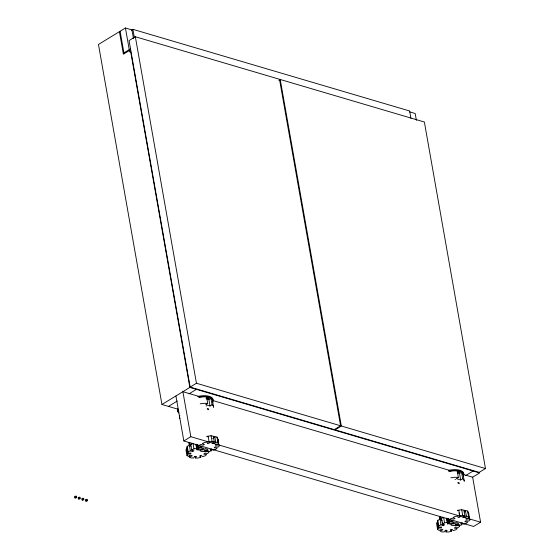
<?xml version="1.0" encoding="UTF-8"?>
<svg xmlns="http://www.w3.org/2000/svg" width="560" height="560" viewBox="0 0 560 560"><rect width="100%" height="100%" fill="white"/><g stroke="black" fill="none" stroke-linecap="round" stroke-linejoin="round"><path stroke-width="0.84" d="M191.786 450.03L193.963 450.856L192.528 451.619L190.351 450.793L189.441 445.627L190.869 444.857L191.786 450.03L193.949 448.875L192.962 443.275L187.201 446.348L185.997 449.932L186.984 455.525L188.461 456.428L191.31 455.252L192.29 455.854L189.441 457.03L189.133 455.308M186.984 455.525L187.439 454.181L186.529 449.015L186.823 448.126L187.733 453.292L191.016 453.068L190.715 453.957L187.439 454.181M187.733 453.292L188.188 451.948L187.201 446.348M210.973 449.085L211.274 450.807L208.6 451.647L205.891 451.605L206.976 450.03L205.177 450.009L204.092 451.577L201.39 451.542L199.913 450.632L202.762 449.463L201.782 448.861L198.933 450.037L197.463 449.134L197.911 447.79L197.302 444.346M197.911 447.79L201.194 447.559L201.488 446.67L198.212 446.901L198.66 445.557L200.823 444.402L203 445.228L204.435 444.458L202.258 443.632L204.421 442.477L207.284 442.05L207.34 443.548L209.237 443.268L208.271 436.604L207.004 436.793M442.421 523.985L444.598 524.811L443.163 525.581L440.986 524.755L440.076 519.582L441.511 518.819L442.421 523.985L444.584 522.83L443.597 517.23L437.836 520.31L436.639 523.887L437.626 529.487L439.103 530.39L441.952 529.214L442.925 529.809L440.076 530.985L441.553 531.895L444.262 531.93L445.34 530.355L447.139 530.383L446.054 531.958L448.763 532L451.437 531.16L451.136 529.438M437.626 529.487L438.074 528.143L437.164 522.977L437.465 522.081L438.375 527.254L441.658 527.023L441.357 527.912L438.074 528.143M438.375 527.254L438.823 525.91L437.836 520.31M461.608 523.04L461.909 524.762L459.235 525.602L456.526 525.567L457.611 523.992L455.819 523.964L454.734 525.539L452.025 525.497L450.548 524.594L453.397 523.418L452.424 522.816L449.575 523.992L448.098 523.089L448.553 521.745L447.944 518.301M448.553 521.745L451.829 521.521L452.13 520.632L448.847 520.856L449.295 519.512L451.465 518.357L453.642 519.183L455.07 518.42L452.893 517.594L455.056 516.439L457.926 516.012L457.982 517.503L459.879 517.223L458.913 510.559L457.646 510.748M188.776 442.491L189.07 444.178L189.539 444.15L190.029 442.848L189.567 442.876M439.411 516.446L439.712 518.14L440.181 518.112L440.671 516.803L440.202 516.831M200.494 455.476L200.802 457.198L198.121 458.045L195.419 458.003L196.497 456.428L194.705 456.4L193.62 457.975L190.911 457.933L189.441 457.03M459.305 524.622L459.592 526.218L458.304 527.45L455.399 527.128L454.37 528.108L457.275 528.43L455.889 529.76L453.208 530.6L452.025 529.368L450.247 529.921L451.437 531.16M212.744 438.473L214.837 437.01L215.747 442.176L213.654 443.639L212.184 443.31L214.277 441.847L213.36 436.681L214.837 437.01M464.079 511.945L465.479 510.972L466.389 516.138L464.296 517.601L462.819 517.265L464.912 515.802L464.002 510.636L465.479 510.972M133.462 38.472L131.95 29.925L125.433 28L98.462 44.464L161.945 404.481L177.688 409.129M131.446 30.233L132.916 29.337L409.633 110.992L410.921 118.279M135.345 36.736L129.059 40.572L190.162 387.086L334.313 429.625L340.599 425.789L279.496 79.268L135.345 36.736L196.448 383.25L340.599 425.789M132.874 38.332L134.344 37.436L132.916 29.337M123.928 52.885L130.214 49.049L130.361 49.91L123.382 54.173L119.413 31.675M278.824 80.339L280.224 79.485L424.375 122.017L485.478 468.538L479.192 472.374L335.041 429.842L341.32 425.999L485.478 468.538M190.162 387.086L196.448 383.25M161.945 404.481L189.875 387.429L479.633 472.934L472.283 477.421M168.469 406.406L177.289 401.023M189.049 393.841L196.399 389.354M175.91 395.955L183.848 440.958L190.827 436.695L480.585 522.2L472.647 477.197L462.602 474.229M465.766 475.496L473.116 471.009M480.585 522.2L473.599 526.463L183.848 440.958M206.003 398.65L208.894 399.553L210.91 398.356A12.012 5.306 -10 0 1 212.492 400.82L213.633 407.281A12.012 5.306 -10 0 0 212.051 404.817L210.91 398.356M199.101 397.376A12.012 5.306 -10 0 1 206.577 397.005L207.718 403.459L205.702 404.656L210.035 406.014L212.051 404.817M457.366 472.836L459.536 473.508L461.552 472.318A12.012 5.306 -10 0 1 463.134 474.782L464.268 481.236A12.012 5.306 -10 0 0 462.693 478.779L461.552 472.318M449.736 471.338A12.012 5.306 -10 0 1 457.212 470.96L458.353 477.421L456.337 478.611L460.67 479.969L462.693 478.779M188.188 451.948L190.351 450.793M438.823 525.91L440.986 524.755M206.318 406.105L206.395 405.881M190.057 445.151L189.665 445.326L189.07 444.178M440.692 519.106L440.3 519.281L439.712 518.14M218.883 444.668L217.609 438.711L218.519 443.877L215.257 444.626L215.621 445.417L218.883 444.668L219.429 445.865L218.141 447.097L215.236 446.775L214.207 447.755L217.112 448.077L215.726 449.407L213.045 450.247L211.855 449.015L210.084 449.568L211.274 450.807M469.518 518.63L468.244 512.666L469.161 517.839L465.899 518.581L466.256 519.372L469.518 518.63L470.064 519.827L468.776 521.052L465.871 520.737L464.849 521.717L467.754 522.032L466.361 523.362L463.687 524.209L462.497 522.97L460.726 523.53L461.909 524.762M447.86 518.546L446.593 518.735L447.503 523.901L449.407 523.621L449.351 522.123L452.214 521.696L454.44 522.2L452.347 523.663L453.824 523.992L455.91 522.529L458.136 523.033L458.682 524.23L455.42 524.979L455.784 525.77L459.046 525.021L459.592 526.218M206.822 436.373L211.064 435.743L216.986 437.08L218.435 440.265M209.181 441.77L212.051 441.343L214.277 441.847M193.949 448.875L196.812 448.448L196.049 444.143M457.464 510.335L461.699 509.705L467.628 511.042L469.077 514.227M459.823 515.725L462.686 515.305L464.912 515.802M444.584 522.83L447.447 522.403L446.691 518.098M455.007 479.542L455.546 479.619M215.747 442.176L217.973 442.68L218.519 443.877M466.389 516.138L468.615 516.642L469.161 517.839M409.486 111.818L415.191 113.498L416.395 120.337M199.647 396.634L182.896 391.692L190.827 436.695M213.045 400.589L450.037 470.526M440.076 519.582L442.253 520.415M189.441 445.627L190.89 446.18M200.802 457.198L199.612 455.966L201.383 455.406L202.573 456.645L205.247 455.805L206.64 454.475L203.735 454.153L204.764 453.173L207.662 453.488L208.95 452.263L208.404 451.066L205.142 451.808L204.785 451.017L208.047 450.275L207.501 449.078L205.275 448.574L203.182 450.037L201.705 449.701L203.798 448.238L201.572 447.741L198.709 448.161L198.765 449.659L196.868 449.939L196.812 448.448M467.628 511.042L468.615 516.642M459.536 473.508L460.67 479.969M463.988 515.879L464.296 517.601M461.699 509.705L462.686 515.305M459.116 512.918L459.424 514.64M455.476 524.048L455.784 525.77M448.546 519.134L448.847 520.856M447.251 518.294L448.098 523.089M445.753 530.236L446.054 531.958M442.561 522.137L443.163 525.581M439.88 516.418L440.181 518.112M280.224 79.485L341.32 425.999M216.986 437.08L217.973 442.68M208.894 399.553L210.035 406.014M211.064 435.743L212.051 441.343M189.875 387.429L130.62 51.352L129.654 51.94L125.433 28M197.904 445.179L198.212 446.901M196.616 444.332L197.463 449.134M195.958 444.773L196.714 449.078M195.111 456.281L195.419 458.003M120.113 31.248L124.082 53.753M192.22 449.897L192.528 451.619M189.238 442.463L189.539 444.15M447.447 522.403L447.503 523.901M78.666 498.141A1.022 0.448 -10 0 1 78.316 497.532A1.022 0.448 -10 0 1 79.786 497.231A1.022 0.448 -10 0 1 79.877 497.882M82.075 499.163A1.022 0.448 -10 0 1 82.495 498.344A1.022 0.448 -10 0 1 83.748 498.715M85.911 500.276A1.022 0.448 -10 0 1 85.561 499.674A1.022 0.448 -10 0 1 87.031 499.366A1.022 0.448 -10 0 1 87.122 500.024M74.83 497.028A1.022 0.448 -10 0 1 74.746 496.426A1.022 0.448 -10 0 1 76.09 496.146A1.022 0.448 -10 0 1 76.412 496.699M450.877 477.799A12.012 5.306 -10 0 1 458.353 477.421M448.434 470.4A12.733 5.621 -10 0 1 463.323 475.23M448.581 471.261A12.733 5.621 -10 0 1 463.47 476.091M459.851 471.261A1.442 0.637 -10 0 1 458.507 471.828A1.442 0.637 -10 0 1 457.226 471.59M458.794 470.505A1.442 0.637 -10 0 1 459.718 470.638M458.024 483.224A7.686 3.395 -10 0 1 459.333 483.714M457.87 482.363A7.686 3.395 -10 0 1 459.186 482.846M179.83 418.341A12.012 5.306 -10 0 1 179.837 415.562M178.689 411.88A12.012 5.306 -10 0 1 178.29 410.55M178.703 412.118A12.733 5.621 -10 0 1 177.793 408.373M178.857 412.979A12.733 5.621 -10 0 1 177.947 409.234M191.632 444.353A4.802 2.121 -10 0 1 191.583 443.247M200.235 403.837A12.012 5.306 -10 0 1 207.718 403.459M197.792 396.445A12.733 5.621 -10 0 1 213.052 399.749M198.758 397.124A12.733 5.621 -10 0 1 212.835 402.136M209.216 397.299A1.442 0.637 -10 0 1 207.501 397.894A1.442 0.637 -10 0 1 206.514 397.306M208.516 396.55A1.442 0.637 -10 0 1 209.258 396.802M207.382 409.269A7.686 3.395 -10 0 1 208.698 409.752M207.228 408.408A7.686 3.395 -10 0 1 208.544 408.891M442.085 517.783A4.802 2.121 -10 0 1 442.225 517.209M78.827 499.037A1.022 0.448 -10 0 0 80.318 498.421A1.022 0.448 -10 0 0 78.792 498.253A1.022 0.448 -10 0 0 78.827 499.037M82.446 500.108A1.022 0.448 -10 0 0 83.937 499.492A1.022 0.448 -10 0 0 82.411 499.324A1.022 0.448 -10 0 0 82.446 500.108M86.065 501.179A1.022 0.448 -10 0 0 87.563 500.556A1.022 0.448 -10 0 0 86.037 500.395A1.022 0.448 -10 0 0 86.065 501.179M75.201 497.966A1.022 0.448 -10 0 0 76.692 497.35A1.022 0.448 -10 0 0 75.173 497.182A1.022 0.448 -10 0 0 75.201 497.966M457.8 472.661A1.442 0.637 -10 0 0 460.117 471.947A1.442 0.637 -10 0 0 458.213 471.506A1.442 0.637 -10 0 0 457.8 472.661M207.165 398.706A1.442 0.637 -10 0 0 209.475 397.985A1.442 0.637 -10 0 0 207.578 397.544A1.442 0.637 -10 0 0 207.165 398.706"/></g></svg>
